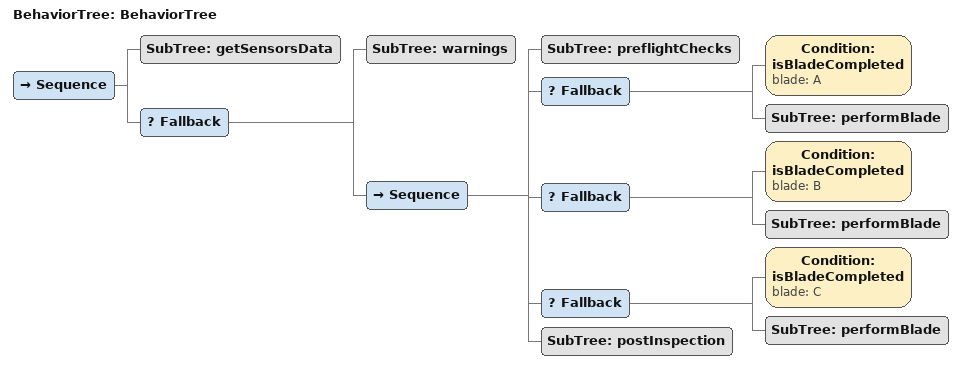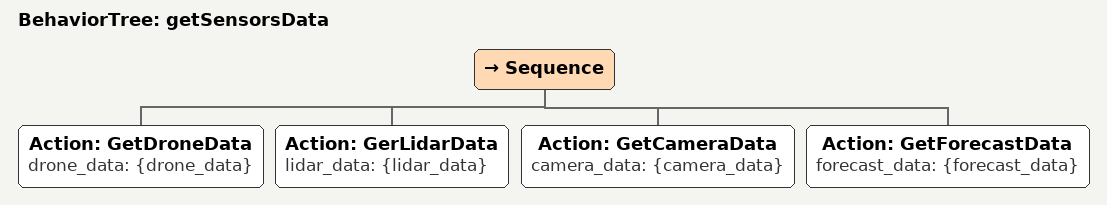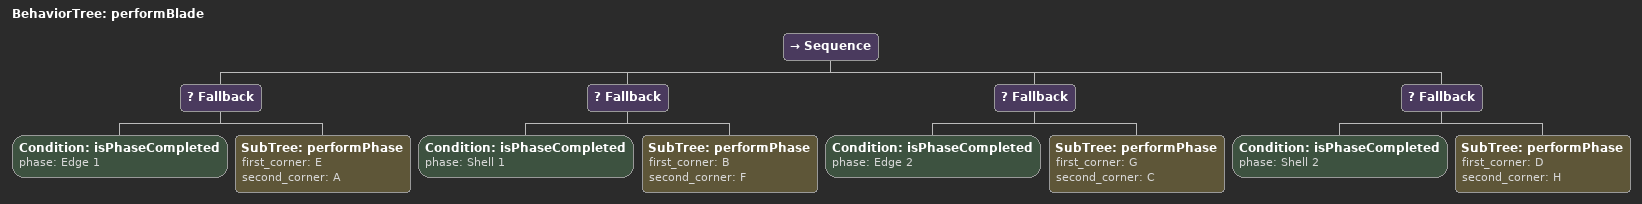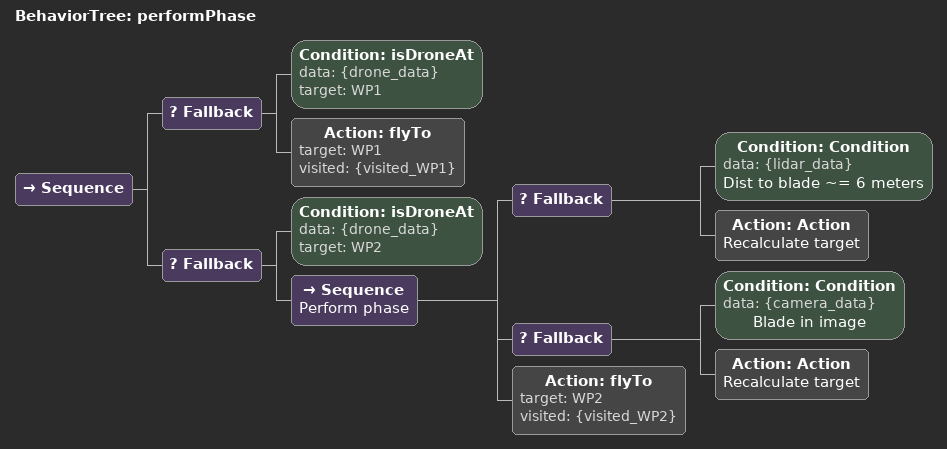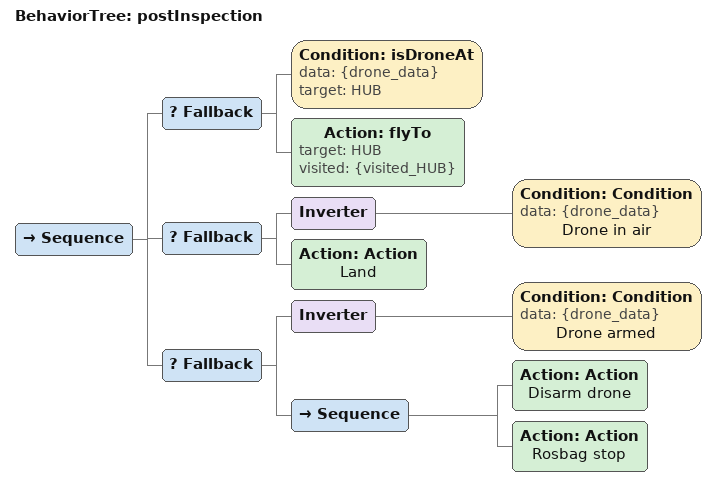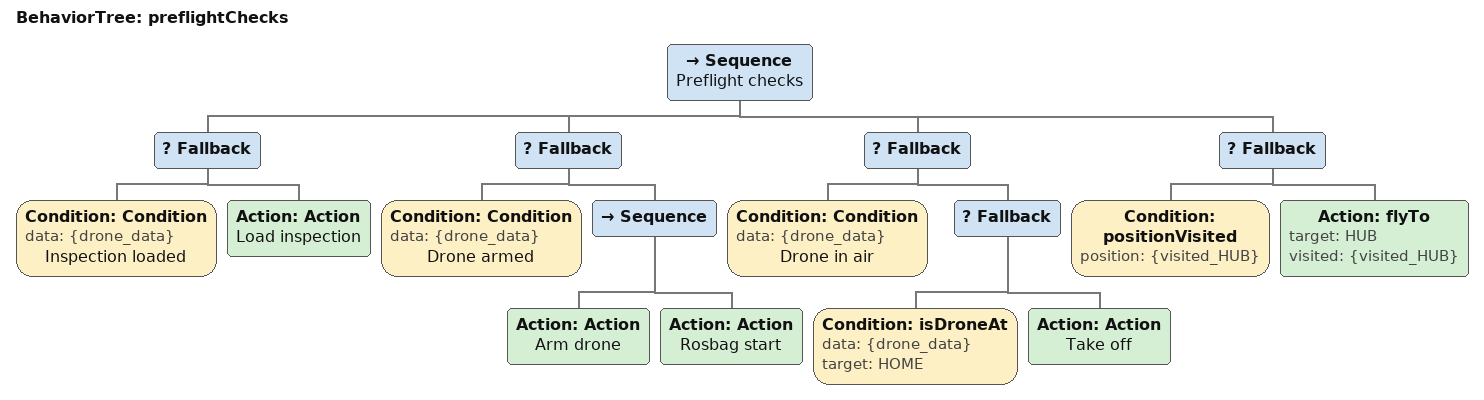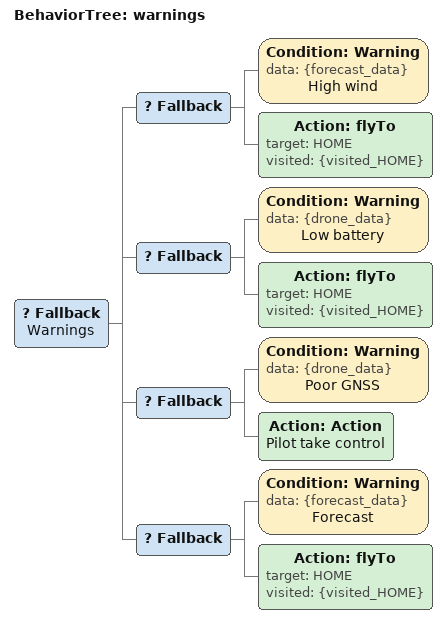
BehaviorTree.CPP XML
<?xml version="1.0"?>
<root main_tree_to_execute="BehaviorTree">
    <BehaviorTree ID="BehaviorTree">
        <Sequence>
            <SubTree ID="getSensorsData"/>
            <Fallback>
                <SubTree ID="warnings"/>
                <Sequence>
                    <SubTree ID="preflightChecks"/>
                    <Fallback>
                        <Condition ID="isBladeCompleted" blade="A"/>
                        <SubTree ID="performBlade"/>
                    </Fallback>
                    <Fallback>
                        <Condition ID="isBladeCompleted" blade="B"/>
                        <SubTree ID="performBlade"/>
                    </Fallback>
                    <Fallback>
                        <Condition ID="isBladeCompleted" blade="C"/>
                        <SubTree ID="performBlade"/>
                    </Fallback>
                    <SubTree ID="postInspection"/>
                </Sequence>
            </Fallback>
        </Sequence>
    </BehaviorTree>
    <BehaviorTree ID="getSensorsData">
        <Sequence>
            <Action ID="GetDroneData" drone_data="{drone_data}"/>
            <Action ID="GerLidarData" lidar_data="{lidar_data}"/>
            <Action ID="GetCameraData" camera_data="{camera_data}"/>
            <Action ID="GetForecastData" forecast_data="{forecast_data}"/>
        </Sequence>
    </BehaviorTree>
    <BehaviorTree ID="performBlade">
        <Sequence>
            <Fallback>
                <Condition ID="isPhaseCompleted" phase="Edge 1"/>
                <SubTree ID="performPhase" first_corner="E" second_corner="A"/>
            </Fallback>
            <Fallback>
                <Condition ID="isPhaseCompleted" phase="Shell 1"/>
                <SubTree ID="performPhase" first_corner="B" second_corner="F"/>
            </Fallback>
            <Fallback>
                <Condition ID="isPhaseCompleted" phase="Edge 2"/>
                <SubTree ID="performPhase" first_corner="G" second_corner="C"/>
            </Fallback>
            <Fallback>
                <Condition ID="isPhaseCompleted" phase="Shell 2"/>
                <SubTree ID="performPhase" first_corner="D" second_corner="H"/>
            </Fallback>
        </Sequence>
    </BehaviorTree>
    <BehaviorTree ID="performPhase">
        <Sequence>
            <Fallback>
                <Condition ID="isDroneAt" data="{drone_data}" target="WP1"/>
                <Action ID="flyTo" target="WP1" visited="{visited_WP1}"/>
            </Fallback>
            <Fallback>
                <Condition ID="isDroneAt" data="{drone_data}" target="WP2"/>
                <Sequence name="Perform phase">
                    <Fallback>
                        <Condition ID="Condition" data="{lidar_data}" name="Dist to blade ~= 6 meters"/>
                        <Action ID="Action" name="Recalculate target"/>
                    </Fallback>
                    <Fallback>
                        <Condition ID="Condition" data="{camera_data}" name="Blade in image"/>
                        <Action ID="Action" name="Recalculate target"/>
                    </Fallback>
                    <Action ID="flyTo" target="WP2" visited="{visited_WP2}"/>
                </Sequence>
            </Fallback>
        </Sequence>
    </BehaviorTree>
    <BehaviorTree ID="postInspection">
        <Sequence>
            <Fallback>
                <Condition ID="isDroneAt" data="{drone_data}" target="HUB"/>
                <Action ID="flyTo" target="HUB" visited="{visited_HUB}"/>
            </Fallback>
            <Fallback>
                <Inverter>
                    <Condition ID="Condition" data="{drone_data}" name="Drone in air"/>
                </Inverter>
                <Action ID="Action" name="Land"/>
            </Fallback>
            <Fallback>
                <Inverter>
                    <Condition ID="Condition" data="{drone_data}" name="Drone armed"/>
                </Inverter>
                <Sequence>
                    <Action ID="Action" name="Disarm drone"/>
                    <Action ID="Action" name="Rosbag stop"/>
                </Sequence>
            </Fallback>
        </Sequence>
    </BehaviorTree>
    <BehaviorTree ID="preflightChecks">
        <Sequence name="Preflight checks">
            <Fallback>
                <Condition ID="Condition" data="{drone_data}" name="Inspection loaded"/>
                <Action ID="Action" name="Load inspection"/>
            </Fallback>
            <Fallback>
                <Condition ID="Condition" data="{drone_data}" name="Drone armed"/>
                <Sequence>
                    <Action ID="Action" name="Arm drone"/>
                    <Action ID="Action" name="Rosbag start"/>
                </Sequence>
            </Fallback>
            <Fallback>
                <Condition ID="Condition" data="{drone_data}" name="Drone in air"/>
                <Fallback>
                    <Condition ID="isDroneAt" data="{drone_data}" target="HOME"/>
                    <Action ID="Action" name="Take off"/>
                </Fallback>
            </Fallback>
            <Fallback>
                <Condition ID="positionVisited" position="{visited_HUB}"/>
                <Action ID="flyTo" target="HUB" visited="{visited_HUB}"/>
            </Fallback>
        </Sequence>
    </BehaviorTree>
    <BehaviorTree ID="warnings">
        <Fallback name="Warnings">
            <Fallback>
                <Condition ID="Warning" data="{forecast_data}" name="High wind"/>
                <Action ID="flyTo" target="HOME" visited="{visited_HOME}"/>
            </Fallback>
            <Fallback>
                <Condition ID="Warning" data="{drone_data}" name="Low battery"/>
                <Action ID="flyTo" target="HOME" visited="{visited_HOME}"/>
            </Fallback>
            <Fallback>
                <Condition ID="Warning" data="{drone_data}" name="Poor GNSS"/>
                <Action ID="Action" name="Pilot take control"/>
            </Fallback>
            <Fallback>
                <Condition ID="Warning" data="{forecast_data}" name="Forecast"/>
                <Action ID="flyTo" target="HOME" visited="{visited_HOME}"/>
            </Fallback>
        </Fallback>
    </BehaviorTree>
</root>
